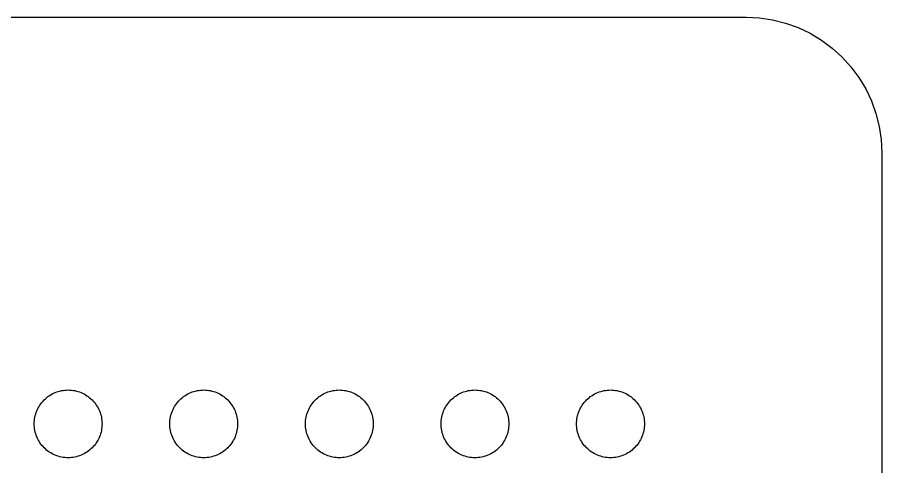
# Model space of a CAD drawing. Header units: millimetres. Extents: x 0 to 98, y 0 to 106.
# Drawn here: x 72.5 to 98, y 92.74 to 106 of the extents above; entities that cross this region are included whole.
import ezdxf

# ---------------------------------------------------------------- set-up
doc = ezdxf.new("R2010")
doc.units = ezdxf.units.MM
doc.layers.add('CUT', color=1, linetype='Continuous')
doc.layers.add('ENGRAVE', color=5, linetype='Continuous')

msp = doc.modelspace()

# ---------------------------------------------------------------- linework, layer by layer
at = {"layer": 'CUT'}
msp.add_lwpolyline([(4, 106), (94, 106), (94.3921, 105.9807), (94.7804, 105.9231), (95.1611, 105.8278), (95.5307, 105.6955), (95.8856, 105.5277), (96.2223, 105.3259), (96.5376, 105.092), (96.8284, 104.8284), (97.092, 104.5376), (97.3259, 104.2223), (97.5277, 103.8856), (97.6955, 103.5307), (97.8278, 103.1611), (97.9231, 102.7804), (97.9807, 102.3921), (98, 102), (98, 4)], dxfattribs=at)
at = {"layer": 'ENGRAVE'}
for points in [[(75, 94), (74.9988, 93.9509), (74.9952, 93.902), (74.9892, 93.8533), (74.9808, 93.8049), (74.97, 93.757), (74.9569, 93.7097), (74.9415, 93.6631), (74.9239, 93.6173), (74.904, 93.5724), (74.8819, 93.5286), (74.8577, 93.4859), (74.8315, 93.4444), (74.8032, 93.4043), (74.773, 93.3656), (74.741, 93.3284), (74.7071, 93.2929), (74.6716, 93.259), (74.6344, 93.227), (74.5957, 93.1968), (74.5556, 93.1685), (74.5141, 93.1423), (74.4714, 93.1181), (74.4276, 93.096), (74.3827, 93.0761), (74.3369, 93.0585), (74.2903, 93.0431), (74.243, 93.03), (74.1951, 93.0192), (74.1467, 93.0108), (74.098, 93.0048), (74.0491, 93.0012), (74, 93), (73.9509, 93.0012), (73.902, 93.0048), (73.8533, 93.0108), (73.8049, 93.0192), (73.757, 93.03), (73.7097, 93.0431), (73.6631, 93.0585), (73.6173, 93.0761), (73.5724, 93.096), (73.5286, 93.1181), (73.4859, 93.1423), (73.4444, 93.1685), (73.4043, 93.1968), (73.3656, 93.227), (73.3284, 93.259), (73.2929, 93.2929), (73.259, 93.3284), (73.227, 93.3656), (73.1968, 93.4043), (73.1685, 93.4444), (73.1423, 93.4859), (73.1181, 93.5286), (73.096, 93.5724), (73.0761, 93.6173), (73.0585, 93.6631), (73.0431, 93.7097), (73.03, 93.757), (73.0192, 93.8049), (73.0108, 93.8533), (73.0048, 93.902), (73.0012, 93.9509), (73, 94), (73.0012, 94.0491), (73.0048, 94.098), (73.0108, 94.1467), (73.0192, 94.1951), (73.03, 94.243), (73.0431, 94.2903), (73.0585, 94.3369), (73.0761, 94.3827), (73.096, 94.4276), (73.1181, 94.4714), (73.1423, 94.5141), (73.1685, 94.5556), (73.1968, 94.5957), (73.227, 94.6344), (73.259, 94.6716), (73.2929, 94.7071), (73.3284, 94.741), (73.3656, 94.773), (73.4043, 94.8032), (73.4444, 94.8315), (73.4859, 94.8577), (73.5286, 94.8819), (73.5724, 94.904), (73.6173, 94.9239), (73.6631, 94.9415), (73.7097, 94.9569), (73.757, 94.97), (73.8049, 94.9808), (73.8533, 94.9892), (73.902, 94.9952), (73.9509, 94.9988), (74, 95), (74.0491, 94.9988), (74.098, 94.9952), (74.1467, 94.9892), (74.1951, 94.9808), (74.243, 94.97), (74.2903, 94.9569), (74.3369, 94.9415), (74.3827, 94.9239), (74.4276, 94.904), (74.4714, 94.8819), (74.5141, 94.8577), (74.5556, 94.8315), (74.5957, 94.8032), (74.6344, 94.773), (74.6716, 94.741), (74.7071, 94.7071), (74.741, 94.6716), (74.773, 94.6344), (74.8032, 94.5957), (74.8315, 94.5556), (74.8577, 94.5141), (74.8819, 94.4714), (74.904, 94.4276), (74.9239, 94.3827), (74.9415, 94.3369), (74.9569, 94.2903), (74.97, 94.243), (74.9808, 94.1951), (74.9892, 94.1467), (74.9952, 94.098), (74.9988, 94.0491), (75, 94)], [(79, 94), (78.9988, 93.9509), (78.9952, 93.902), (78.9892, 93.8533), (78.9808, 93.8049), (78.97, 93.757), (78.9569, 93.7097), (78.9415, 93.6631), (78.9239, 93.6173), (78.904, 93.5724), (78.8819, 93.5286), (78.8577, 93.4859), (78.8315, 93.4444), (78.8032, 93.4043), (78.773, 93.3656), (78.741, 93.3284), (78.7071, 93.2929), (78.6716, 93.259), (78.6344, 93.227), (78.5957, 93.1968), (78.5556, 93.1685), (78.5141, 93.1423), (78.4714, 93.1181), (78.4276, 93.096), (78.3827, 93.0761), (78.3369, 93.0585), (78.2903, 93.0431), (78.243, 93.03), (78.1951, 93.0192), (78.1467, 93.0108), (78.098, 93.0048), (78.0491, 93.0012), (78, 93), (77.9509, 93.0012), (77.902, 93.0048), (77.8533, 93.0108), (77.8049, 93.0192), (77.757, 93.03), (77.7097, 93.0431), (77.6631, 93.0585), (77.6173, 93.0761), (77.5724, 93.096), (77.5286, 93.1181), (77.4859, 93.1423), (77.4444, 93.1685), (77.4043, 93.1968), (77.3656, 93.227), (77.3284, 93.259), (77.2929, 93.2929), (77.259, 93.3284), (77.227, 93.3656), (77.1968, 93.4043), (77.1685, 93.4444), (77.1423, 93.4859), (77.1181, 93.5286), (77.096, 93.5724), (77.0761, 93.6173), (77.0585, 93.6631), (77.0431, 93.7097), (77.03, 93.757), (77.0192, 93.8049), (77.0108, 93.8533), (77.0048, 93.902), (77.0012, 93.9509), (77, 94), (77.0012, 94.0491), (77.0048, 94.098), (77.0108, 94.1467), (77.0192, 94.1951), (77.03, 94.243), (77.0431, 94.2903), (77.0585, 94.3369), (77.0761, 94.3827), (77.096, 94.4276), (77.1181, 94.4714), (77.1423, 94.5141), (77.1685, 94.5556), (77.1968, 94.5957), (77.227, 94.6344), (77.259, 94.6716), (77.2929, 94.7071), (77.3284, 94.741), (77.3656, 94.773), (77.4043, 94.8032), (77.4444, 94.8315), (77.4859, 94.8577), (77.5286, 94.8819), (77.5724, 94.904), (77.6173, 94.9239), (77.6631, 94.9415), (77.7097, 94.9569), (77.757, 94.97), (77.8049, 94.9808), (77.8533, 94.9892), (77.902, 94.9952), (77.9509, 94.9988), (78, 95), (78.0491, 94.9988), (78.098, 94.9952), (78.1467, 94.9892), (78.1951, 94.9808), (78.243, 94.97), (78.2903, 94.9569), (78.3369, 94.9415), (78.3827, 94.9239), (78.4276, 94.904), (78.4714, 94.8819), (78.5141, 94.8577), (78.5556, 94.8315), (78.5957, 94.8032), (78.6344, 94.773), (78.6716, 94.741), (78.7071, 94.7071), (78.741, 94.6716), (78.773, 94.6344), (78.8032, 94.5957), (78.8315, 94.5556), (78.8577, 94.5141), (78.8819, 94.4714), (78.904, 94.4276), (78.9239, 94.3827), (78.9415, 94.3369), (78.9569, 94.2903), (78.97, 94.243), (78.9808, 94.1951), (78.9892, 94.1467), (78.9952, 94.098), (78.9988, 94.0491), (79, 94)], [(83, 94), (82.9988, 93.9509), (82.9952, 93.902), (82.9892, 93.8533), (82.9808, 93.8049), (82.97, 93.757), (82.9569, 93.7097), (82.9415, 93.6631), (82.9239, 93.6173), (82.904, 93.5724), (82.8819, 93.5286), (82.8577, 93.4859), (82.8315, 93.4444), (82.8032, 93.4043), (82.773, 93.3656), (82.741, 93.3284), (82.7071, 93.2929), (82.6716, 93.259), (82.6344, 93.227), (82.5957, 93.1968), (82.5556, 93.1685), (82.5141, 93.1423), (82.4714, 93.1181), (82.4276, 93.096), (82.3827, 93.0761), (82.3369, 93.0585), (82.2903, 93.0431), (82.243, 93.03), (82.1951, 93.0192), (82.1467, 93.0108), (82.098, 93.0048), (82.0491, 93.0012), (82, 93), (81.9509, 93.0012), (81.902, 93.0048), (81.8533, 93.0108), (81.8049, 93.0192), (81.757, 93.03), (81.7097, 93.0431), (81.6631, 93.0585), (81.6173, 93.0761), (81.5724, 93.096), (81.5286, 93.1181), (81.4859, 93.1423), (81.4444, 93.1685), (81.4043, 93.1968), (81.3656, 93.227), (81.3284, 93.259), (81.2929, 93.2929), (81.259, 93.3284), (81.227, 93.3656), (81.1968, 93.4043), (81.1685, 93.4444), (81.1423, 93.4859), (81.1181, 93.5286), (81.096, 93.5724), (81.0761, 93.6173), (81.0585, 93.6631), (81.0431, 93.7097), (81.03, 93.757), (81.0192, 93.8049), (81.0108, 93.8533), (81.0048, 93.902), (81.0012, 93.9509), (81, 94), (81.0012, 94.0491), (81.0048, 94.098), (81.0108, 94.1467), (81.0192, 94.1951), (81.03, 94.243), (81.0431, 94.2903), (81.0585, 94.3369), (81.0761, 94.3827), (81.096, 94.4276), (81.1181, 94.4714), (81.1423, 94.5141), (81.1685, 94.5556), (81.1968, 94.5957), (81.227, 94.6344), (81.259, 94.6716), (81.2929, 94.7071), (81.3284, 94.741), (81.3656, 94.773), (81.4043, 94.8032), (81.4444, 94.8315), (81.4859, 94.8577), (81.5286, 94.8819), (81.5724, 94.904), (81.6173, 94.9239), (81.6631, 94.9415), (81.7097, 94.9569), (81.757, 94.97), (81.8049, 94.9808), (81.8533, 94.9892), (81.902, 94.9952), (81.9509, 94.9988), (82, 95), (82.0491, 94.9988), (82.098, 94.9952), (82.1467, 94.9892), (82.1951, 94.9808), (82.243, 94.97), (82.2903, 94.9569), (82.3369, 94.9415), (82.3827, 94.9239), (82.4276, 94.904), (82.4714, 94.8819), (82.5141, 94.8577), (82.5556, 94.8315), (82.5957, 94.8032), (82.6344, 94.773), (82.6716, 94.741), (82.7071, 94.7071), (82.741, 94.6716), (82.773, 94.6344), (82.8032, 94.5957), (82.8315, 94.5556), (82.8577, 94.5141), (82.8819, 94.4714), (82.904, 94.4276), (82.9239, 94.3827), (82.9415, 94.3369), (82.9569, 94.2903), (82.97, 94.243), (82.9808, 94.1951), (82.9892, 94.1467), (82.9952, 94.098), (82.9988, 94.0491), (83, 94)], [(87, 94), (86.9988, 93.9509), (86.9952, 93.902), (86.9892, 93.8533), (86.9808, 93.8049), (86.97, 93.757), (86.9569, 93.7097), (86.9415, 93.6631), (86.9239, 93.6173), (86.904, 93.5724), (86.8819, 93.5286), (86.8577, 93.4859), (86.8315, 93.4444), (86.8032, 93.4043), (86.773, 93.3656), (86.741, 93.3284), (86.7071, 93.2929), (86.6716, 93.259), (86.6344, 93.227), (86.5957, 93.1968), (86.5556, 93.1685), (86.5141, 93.1423), (86.4714, 93.1181), (86.4276, 93.096), (86.3827, 93.0761), (86.3369, 93.0585), (86.2903, 93.0431), (86.243, 93.03), (86.1951, 93.0192), (86.1467, 93.0108), (86.098, 93.0048), (86.0491, 93.0012), (86, 93), (85.9509, 93.0012), (85.902, 93.0048), (85.8533, 93.0108), (85.8049, 93.0192), (85.757, 93.03), (85.7097, 93.0431), (85.6631, 93.0585), (85.6173, 93.0761), (85.5724, 93.096), (85.5286, 93.1181), (85.4859, 93.1423), (85.4444, 93.1685), (85.4043, 93.1968), (85.3656, 93.227), (85.3284, 93.259), (85.2929, 93.2929), (85.259, 93.3284), (85.227, 93.3656), (85.1968, 93.4043), (85.1685, 93.4444), (85.1423, 93.4859), (85.1181, 93.5286), (85.096, 93.5724), (85.0761, 93.6173), (85.0585, 93.6631), (85.0431, 93.7097), (85.03, 93.757), (85.0192, 93.8049), (85.0108, 93.8533), (85.0048, 93.902), (85.0012, 93.9509), (85, 94), (85.0012, 94.0491), (85.0048, 94.098), (85.0108, 94.1467), (85.0192, 94.1951), (85.03, 94.243), (85.0431, 94.2903), (85.0585, 94.3369), (85.0761, 94.3827), (85.096, 94.4276), (85.1181, 94.4714), (85.1423, 94.5141), (85.1685, 94.5556), (85.1968, 94.5957), (85.227, 94.6344), (85.259, 94.6716), (85.2929, 94.7071), (85.3284, 94.741), (85.3656, 94.773), (85.4043, 94.8032), (85.4444, 94.8315), (85.4859, 94.8577), (85.5286, 94.8819), (85.5724, 94.904), (85.6173, 94.9239), (85.6631, 94.9415), (85.7097, 94.9569), (85.757, 94.97), (85.8049, 94.9808), (85.8533, 94.9892), (85.902, 94.9952), (85.9509, 94.9988), (86, 95), (86.0491, 94.9988), (86.098, 94.9952), (86.1467, 94.9892), (86.1951, 94.9808), (86.243, 94.97), (86.2903, 94.9569), (86.3369, 94.9415), (86.3827, 94.9239), (86.4276, 94.904), (86.4714, 94.8819), (86.5141, 94.8577), (86.5556, 94.8315), (86.5957, 94.8032), (86.6344, 94.773), (86.6716, 94.741), (86.7071, 94.7071), (86.741, 94.6716), (86.773, 94.6344), (86.8032, 94.5957), (86.8315, 94.5556), (86.8577, 94.5141), (86.8819, 94.4714), (86.904, 94.4276), (86.9239, 94.3827), (86.9415, 94.3369), (86.9569, 94.2903), (86.97, 94.243), (86.9808, 94.1951), (86.9892, 94.1467), (86.9952, 94.098), (86.9988, 94.0491), (87, 94)], [(91, 94), (90.9988, 93.9509), (90.9952, 93.902), (90.9892, 93.8533), (90.9808, 93.8049), (90.97, 93.757), (90.9569, 93.7097), (90.9415, 93.6631), (90.9239, 93.6173), (90.904, 93.5724), (90.8819, 93.5286), (90.8577, 93.4859), (90.8315, 93.4444), (90.8032, 93.4043), (90.773, 93.3656), (90.741, 93.3284), (90.7071, 93.2929), (90.6716, 93.259), (90.6344, 93.227), (90.5957, 93.1968), (90.5556, 93.1685), (90.5141, 93.1423), (90.4714, 93.1181), (90.4276, 93.096), (90.3827, 93.0761), (90.3369, 93.0585), (90.2903, 93.0431), (90.243, 93.03), (90.1951, 93.0192), (90.1467, 93.0108), (90.098, 93.0048), (90.0491, 93.0012), (90, 93), (89.9509, 93.0012), (89.902, 93.0048), (89.8533, 93.0108), (89.8049, 93.0192), (89.757, 93.03), (89.7097, 93.0431), (89.6631, 93.0585), (89.6173, 93.0761), (89.5724, 93.096), (89.5286, 93.1181), (89.4859, 93.1423), (89.4444, 93.1685), (89.4043, 93.1968), (89.3656, 93.227), (89.3284, 93.259), (89.2929, 93.2929), (89.259, 93.3284), (89.227, 93.3656), (89.1968, 93.4043), (89.1685, 93.4444), (89.1423, 93.4859), (89.1181, 93.5286), (89.096, 93.5724), (89.0761, 93.6173), (89.0585, 93.6631), (89.0431, 93.7097), (89.03, 93.757), (89.0192, 93.8049), (89.0108, 93.8533), (89.0048, 93.902), (89.0012, 93.9509), (89, 94), (89.0012, 94.0491), (89.0048, 94.098), (89.0108, 94.1467), (89.0192, 94.1951), (89.03, 94.243), (89.0431, 94.2903), (89.0585, 94.3369), (89.0761, 94.3827), (89.096, 94.4276), (89.1181, 94.4714), (89.1423, 94.5141), (89.1685, 94.5556), (89.1968, 94.5957), (89.227, 94.6344), (89.259, 94.6716), (89.2929, 94.7071), (89.3284, 94.741), (89.3656, 94.773), (89.4043, 94.8032), (89.4444, 94.8315), (89.4859, 94.8577), (89.5286, 94.8819), (89.5724, 94.904), (89.6173, 94.9239), (89.6631, 94.9415), (89.7097, 94.9569), (89.757, 94.97), (89.8049, 94.9808), (89.8533, 94.9892), (89.902, 94.9952), (89.9509, 94.9988), (90, 95), (90.0491, 94.9988), (90.098, 94.9952), (90.1467, 94.9892), (90.1951, 94.9808), (90.243, 94.97), (90.2903, 94.9569), (90.3369, 94.9415), (90.3827, 94.9239), (90.4276, 94.904), (90.4714, 94.8819), (90.5141, 94.8577), (90.5556, 94.8315), (90.5957, 94.8032), (90.6344, 94.773), (90.6716, 94.741), (90.7071, 94.7071), (90.741, 94.6716), (90.773, 94.6344), (90.8032, 94.5957), (90.8315, 94.5556), (90.8577, 94.5141), (90.8819, 94.4714), (90.904, 94.4276), (90.9239, 94.3827), (90.9415, 94.3369), (90.9569, 94.2903), (90.97, 94.243), (90.9808, 94.1951), (90.9892, 94.1467), (90.9952, 94.098), (90.9988, 94.0491), (91, 94)]]:
    msp.add_lwpolyline(points, close=True, dxfattribs=at)

doc.saveas('drawing.dxf')
